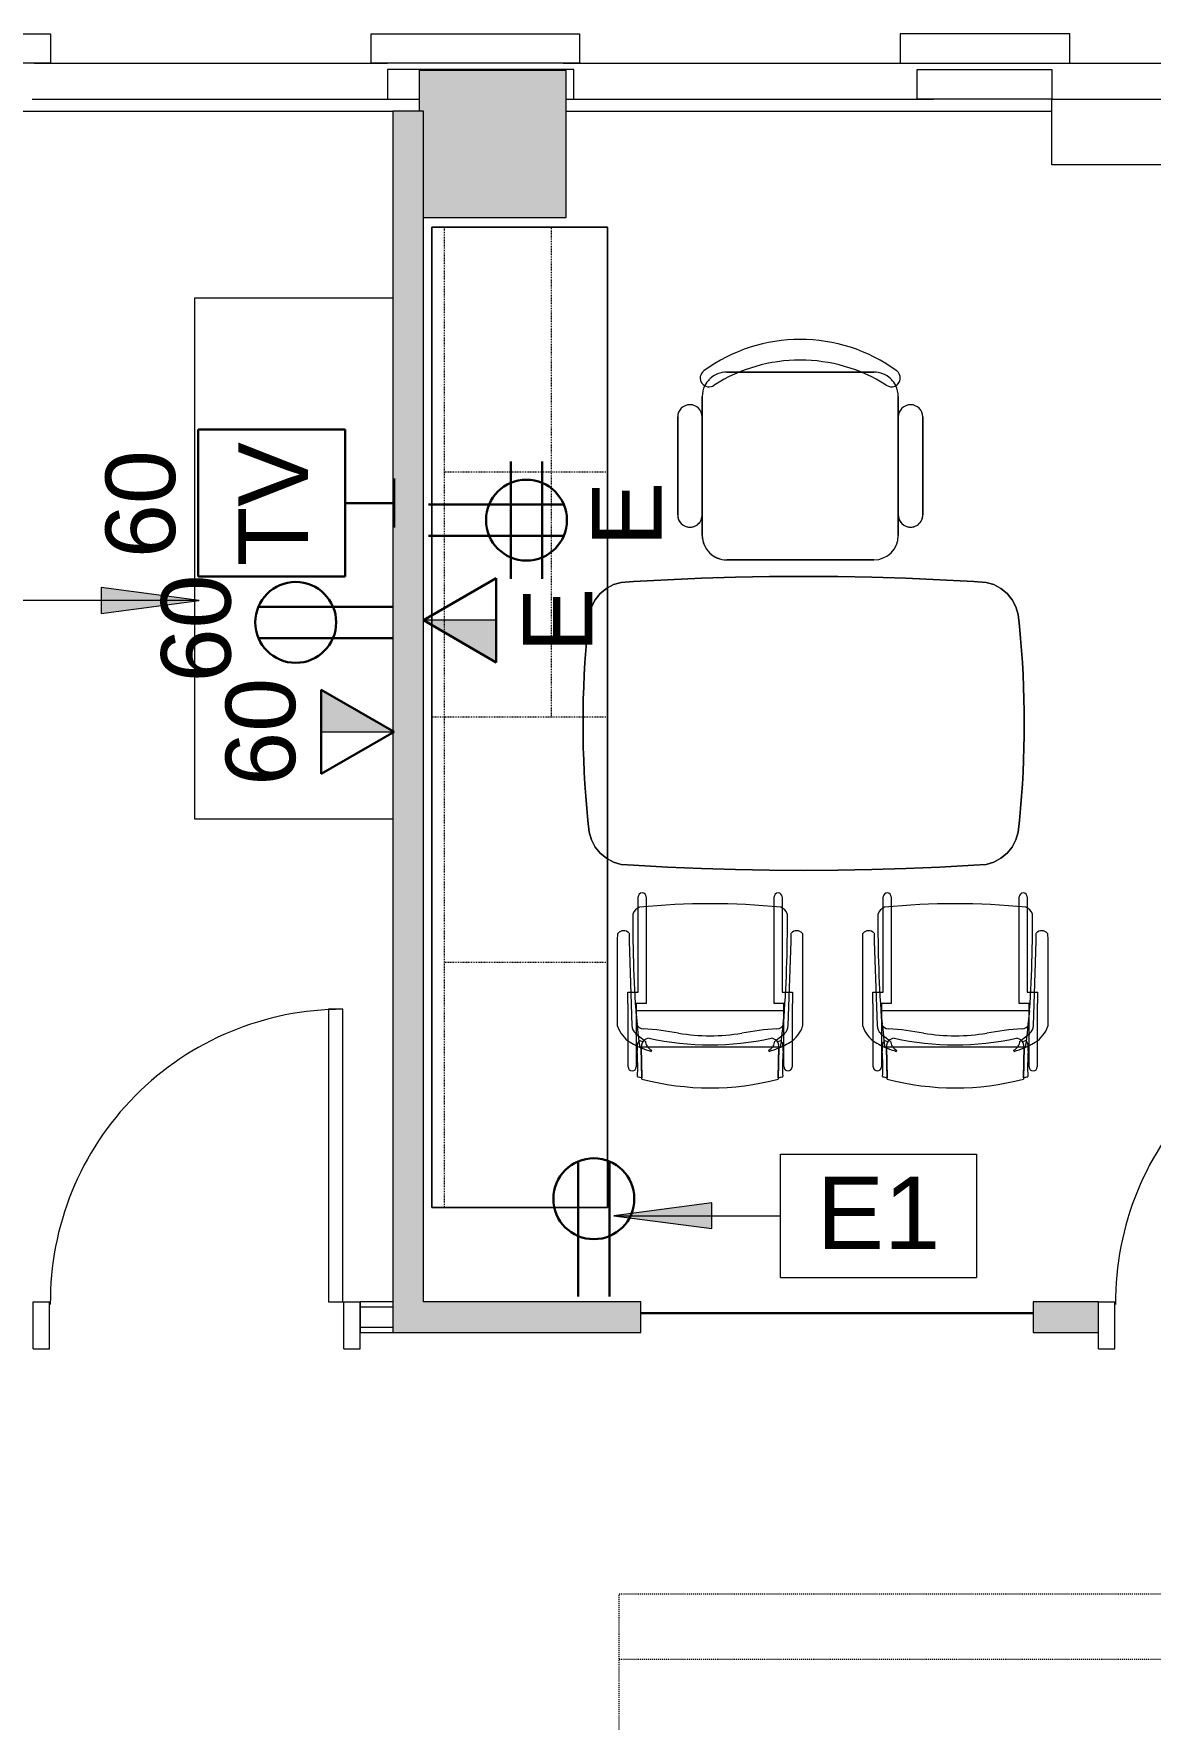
# Model space of a CAD drawing. Header units: inches. Extents: x 395 to 1878, y 644 to 1756.
# Drawn here: x 641.1 to 777.7, y 1549.1 to 1755.5 of the extents above; entities that cross this region are included whole.
import ezdxf

# ---------------------------------------------------------------- set-up
doc = ezdxf.new("R2010")
doc.units = ezdxf.units.IN
doc.header["$MEASUREMENT"] = 0
doc.linetypes.add('DASH 1_32_', pattern=[0.0625, 0.03125, -0.03125])
doc.linetypes.add('Dash 1_8_', pattern=[0.25, 0.125, -0.125])
for name, color, linetype, lineweight in [('4694_52_BB$0$BHT', 7, 'Continuous', 9), ('4694_52_BB$0$BPT', 7, 'Continuous', 9), ('9t floor LINKED_dwg', 8, 'Continuous', 9), ('A-ANNO-KEYN', 231, 'Continuous', 9), ('A-ANNO-NOTE', 131, 'Continuous', 30), ('A-DOOR', 31, 'Continuous', 13), ('A-DOOR-FRAM', 31, 'Continuous', 20), ('A-GLAZ', 151, 'Continuous', 13), ('A-WALL', 113, 'Continuous', 13), ('A-WALL-PATT', 111, 'Continuous', 13), ('I-FURN', 30, 'Continuous', 9), ('I-WALL', 2, 'Continuous', 13), ('Q-CASE', 31, 'Continuous', 13)]:
    doc.layers.add(name, color=color, linetype=linetype, lineweight=lineweight)
doc.styles.add('Arial_2', font='arial.ttf', dxfattribs={"height": 8.851796})
doc.styles.add('Swis721 Lt BT', font='swissl.ttf', dxfattribs={"height": 8.514638})

# ---------------------------------------------------------------- blocks, each defined once
blk = doc.blocks.new('9t floor LINKED_dwg-4848483-FIRST FLOOR POWER _ SIGNAL')
at = {"layer": '4694_52_BB$0$BHT'}
h = blk.add_hatch(color=256, dxfattribs=at)
h.paths.add_polyline_path([(464.5, 1484.5), (464.5, 1502.5), (446.5, 1502.5), (446.5, 1484.5)], flags=0)
h.paths.add_polyline_path([(450.28, 1613.51), (466.28, 1613.51), (466.28, 1613.94), (464.88, 1613.94), (464.88, 1617.69), (466.28, 1617.69), (466.28, 1626.51), (450.28, 1626.51), (450.28, 1620.5)], flags=0)
h.paths.add_polyline_path([(1058.75, 1731.51), (1062.93, 1731.51), (1062.93, 1747.5), (1049.93, 1747.5), (1049.93, 1731.51), (1058.75, 1731.51)], flags=0)
h.paths.add_polyline_path([(565.93, 1731.51), (578.93, 1731.51), (578.93, 1747.5), (565.93, 1747.5), (565.93, 1742.53)], flags=0)
h.paths.add_polyline_path([(810.73, 1731.51), (823.73, 1731.51), (823.73, 1747.5), (810.73, 1747.5)], flags=0)
h.paths.add_polyline_path([(446.5, 1733), (464.5, 1733), (464.5, 1751), (446.5, 1751)], flags=0)
h.paths.add_polyline_path([(928.25, 1733), (944.5, 1733), (944.5, 1746), (946.25, 1746), (946.25, 1751), (928.25, 1751), (928.25, 1746)], flags=0)
h.paths.add_polyline_path([(1169.75, 1733), (1186.25, 1733), (1186.25, 1751), (1168.25, 1751), (1168.25, 1746), (1169.75, 1746)], flags=0)
h.paths.add_polyline_path([(688.75, 1733), (706.25, 1733), (706.25, 1751), (688.25, 1751), (688.25, 1746), (688.75, 1746), (688.75, 1733.5)], flags=0)
at = {"layer": '4694_52_BB$0$BPT'}
for p, q in [((641.13, 1751.88), (684.38, 1751.88)), ((705.88, 1751.88), (749.13, 1751.88)), ((765.88, 1751.88), (809.13, 1751.88)), ((624.38, 1746), (685, 1746)), ((640.88, 1747.5), (684.87, 1747.5)), ((706.25, 1746), (765.68, 1746))]:
    blk.add_line(p, q, dxfattribs=at)
at = {"layer": '4694_52_BB$0$BPT', "flags": 128}
for points in [[(643.13, 1751.88), (622.38, 1751.88), (622.38, 1755.5), (643.13, 1755.5)], [(707.88, 1755.5), (707.88, 1751.88), (682.38, 1751.88), (682.38, 1755.5)], [(767.88, 1755.5), (747.13, 1755.5), (747.13, 1751.88), (767.88, 1751.88)], [(765.68, 1751.13), (765.68, 1747.5), (749.18, 1747.5), (749.18, 1751.13)]]:
    blk.add_lwpolyline(points, close=True, dxfattribs=at)
for points in [[(707.18, 1747.5), (707.18, 1751.13), (684.38, 1751.13), (684.38, 1747.5), (688.25, 1747.5)], [(706.25, 1751), (688.25, 1751), (688.25, 1746)], [(688.75, 1733), (706.25, 1733), (706.25, 1751)], [(706.25, 1747.5), (707.18, 1747.5), (751.17, 1747.5)], [(810.67, 1739.45), (765.68, 1739.45), (765.68, 1747.5), (809.67, 1747.5)]]:
    blk.add_lwpolyline(points, dxfattribs=at)
blk = doc.blocks.new('Single Flush - OTJ_SOLIDFLUSH_ALUM-4929015-FIRST FLOOR POWER _ SIGNAL')
at = {"layer": 'A-DOOR', "color": 8, "lineweight": 20}
for p, q in [((-7.42, 27.2), (-8.65, 25.96)), ((17.91, 1.87), (-7.42, 27.2)), ((-8.65, 25.96), (16.67, 0.64)), ((16.67, 0.64), (17.91, 1.87))]:
    blk.add_line(p, q, dxfattribs=at)
at = {"layer": 'A-DOOR', "lineweight": 9}
blk.add_arc((17.91, 1.87), 35.81, 135, 180.5, dxfattribs=at)
at = {"layer": 'A-DOOR-FRAM', "color": 8}
for p, q in [((-20, -3.87), (-20, 1.87)), ((-20, 1.87), (-18, 1.87)), ((-18, -3.87), (-18, 1.87)), ((18, -3.87), (18, 1.87)), ((18, 1.87), (20, 1.87)), ((20, -3.87), (20, 1.87)), ((-20, -3.87), (-18, -3.87)), ((18, -3.87), (20, -3.87))]:
    blk.add_line(p, q, dxfattribs=at)
blk = doc.blocks.new('Single Flush - OTJ_SOLIDFLUSH_ALUM-4929021-FIRST FLOOR POWER _ SIGNAL')
at = {"layer": 'A-DOOR', "lineweight": 20}
for p, q in [((16.15625, 37.6875), (16.15625, 1.875)), ((17.90625, 37.6875), (16.15625, 37.6875)), ((17.90625, 1.875), (17.90625, 37.6875)), ((16.15625, 1.875), (17.90625, 1.875))]:
    blk.add_line(p, q, dxfattribs=at)
at = {"layer": 'A-DOOR', "lineweight": 9}
blk.add_arc((17.90625, 1.875), 35.8125, 90, 180.5, dxfattribs=at)
at = {"layer": 'A-DOOR-FRAM'}
for p, q in [((-20, -3.875), (-20, 1.875)), ((-20, 1.875), (-18, 1.875)), ((-18, -3.875), (-18, 1.875)), ((18.000004, -3.875), (18.000004, 1.875)), ((18.000004, 1.875), (20.000004, 1.875)), ((20.000004, -3.875), (20.000004, 1.875)), ((-20, -3.875), (-18, -3.875)), ((18.000004, -3.875), (20.000004, -3.875))]:
    blk.add_line(p, q, dxfattribs=at)
blk = doc.blocks.new('Frameless opening with glazing - 48_ x 96_-4931144-FIRST FLOOR POWER _ SIGNAL')
at = {"layer": 'A-GLAZ', "lineweight": 30}
blk.add_line((-25.5, -0.5), (22.5, -0.5), dxfattribs=at)
blk = doc.blocks.new('C-Counter Top - ADJ HEIGHT-4933352-FIRST FLOOR POWER _ SIGNAL')
at = {"layer": 'Q-CASE', "lineweight": 9}
for p, q in [((-47.26, -0.75), (-47.26, -25)), ((16.49, -25), (16.49, -0.75)), ((-47.26, -25), (16.49, -25))]:
    blk.add_line(p, q, dxfattribs=at)
blk = doc.blocks.new('F-Haworth_Chair_X99-Seminar - X99 Seminar Chair with Glides-4895917-FIRST FLOOR POWER _ SIGNAL')
at = {"layer": 'I-FURN'}
for p, q in [((-8.82, 9.44), (-8.82, 10.78)), ((-7.83, 10.78), (-7.83, 9.57)), ((7.83, 9.57), (7.83, 10.78)), ((8.82, 10.78), (8.82, 9.44)), ((-8.82, -0.89), (-8.82, 9.44)), ((-7.83, 9.57), (-7.83, -2.27)), ((7.83, -2.27), (7.83, 9.57)), ((8.82, 9.44), (8.82, -0.89)), ((-11.32, 5.48), (-11.3, 6.32)), ((-9.92, 6.36), (-9.92, 5.36)), ((9.92, 5.36), (9.92, 6.36)), ((11.3, 6.32), (11.32, 5.48)), ((-11.32, -5.06), (-11.32, 5.48)), ((-9.92, 5.36), (-9.57, -4.97)), ((9.57, -4.97), (9.92, 5.36)), ((11.32, 5.48), (11.32, -5.06)), ((-10.07, -0.89), (-9.71, -0.89)), ((-10.07, -2.27), (-10.07, -0.89)), ((-9.71, -0.89), (-9.2, -0.89)), ((-9.2, -0.89), (-8.82, -0.89)), ((8.82, -0.89), (9.2, -0.89)), ((9.2, -0.89), (9.71, -0.89)), ((9.71, -0.89), (10.07, -0.89)), ((10.07, -0.89), (10.07, -2.27)), ((-10.04, -2.27), (-10.07, -2.27)), ((-10.04, -4.99), (-10.04, -2.27)), ((-9.07, -3.12), (9.07, -3.12)), ((-9.07, -3.2), (-9.07, -3.12)), ((-8.9, -4.8), (-9.07, -3.2)), ((-9.04, -2.27), (-9.04, -3.12)), ((-7.83, -2.27), (-9.04, -2.27)), ((-9.04, -3.12), (-9.04, -3.43)), ((-9.04, -3.43), (-9.04, -3.62)), ((-9.04, -3.62), (-9.04, -5.99)), ((9.04, -2.27), (7.83, -2.27)), ((9.07, -3.2), (8.9, -4.8)), ((9.04, -3.12), (9.04, -2.27)), ((9.04, -3.43), (9.04, -3.12)), ((9.04, -3.62), (9.04, -3.43)), ((9.04, -5.99), (9.04, -3.62)), ((9.07, -3.12), (9.07, -3.2)), ((10.04, -2.27), (10.04, -4.99)), ((10.07, -2.27), (10.04, -2.27)), ((-10.04, -6.81), (-10.04, -5)), ((-9.13, -5.92), (-8.07, -6.77)), ((-9.04, -5.99), (-9.04, -7.4)), ((-8.88, -4.99), (-8.89, -4.91)), ((-8.75, -6.22), (-8.88, -4.99)), ((8.07, -6.77), (9.13, -5.92)), ((8.88, -4.99), (8.75, -6.22)), ((8.89, -4.91), (8.88, -4.99)), ((9.04, -7.4), (9.04, -5.99)), ((10.04, -5), (10.04, -6.81)), ((-10.04, -10.02), (-10.04, -6.81)), ((-9.04, -7.4), (-9.04, -10.02)), ((-8.68, -6.87), (-8.75, -6.22)), ((-8.62, -7.42), (-8.68, -6.87)), ((-8.6, -7.6), (-8.62, -7.43)), ((-8.61, -6.81), (-8.23, -6.95)), ((-8.49, -7.6), (-8.56, -7.6)), ((-8.42, -7.57), (-8.34, -11.37)), ((-8.34, -11.52), (-8.42, -7.57)), ((-7.65, -7.6), (-8.4, -7.6)), ((-8.03, -6.81), (-7.95, -6.87)), ((7.65, -7.6), (-7.65, -7.6)), ((-7.18, -7.99), (-7.21, -8.13)), ((7.21, -8.13), (7.18, -7.99)), ((8.4, -7.6), (7.65, -7.6)), ((7.95, -6.87), (8.03, -6.81)), ((8.23, -6.95), (8.61, -6.81)), ((8.34, -11.37), (8.42, -7.57)), ((8.42, -7.57), (8.34, -11.52)), ((8.56, -7.6), (8.49, -7.6)), ((8.62, -7.43), (8.6, -7.6)), ((8.68, -6.87), (8.62, -7.42)), ((8.75, -6.22), (8.68, -6.87)), ((9.04, -10.02), (9.04, -7.4)), ((10.04, -6.81), (10.04, -10.02))]:
    blk.add_line(p, q, dxfattribs=at)
for centre, radius, start, end in [((-8.32, 10.78), 0.495, 0, 180), ((8.32, 10.78), 0.495, 0, 180), ((-8.21, 8.28), 1.31, 110.0433, 159.9567), ((144.06, 7.32), 153.52, 179.4749, 184.5213), ((0, -75.01), 84.96, 84.1475, 95.8525), ((8.21, 8.28), 1.31, 20.0433, 69.9567), ((-144.06, 7.32), 153.52, 355.4787, 0.5251), ((-10.58, 5.68), 0.956, 45.8901, 138.1099), ((10.58, 5.68), 0.956, 41.8901, 134.1099), ((-7.87, -3.92), 3.63, 198.1789, 238.0478), ((-8.18, -4.9), 1.39, 182.8013, 227.1078), ((-8.24, -4.59), 0.763, 194.2338, 275.7662), ((-11.32, -48.08), 42.84, 79.9767, 85.7699), ((0, 15.97), 22.19, 259.9767, 280.0233), ((11.32, -48.08), 42.84, 94.2301, 100.0233), ((8.24, -4.59), 0.763, 264.2338, 345.7662), ((8.18, -4.9), 1.39, 312.8922, 357.1987), ((7.87, -3.92), 3.63, 301.9522, 341.8211), ((-4.71, 1.15), 9.61, 238.0478, 243.9964), ((-5.2, -7.86), 3.74, 170.0936, 184.0143), ((-36.06, -10.03), 27.2, 357.4882, 4.0143), ((-4.71, 1.15), 9.61, 243.9964, 246.4906), ((-8.28, -7.33), 0.613, 122.5427, 170.0936), ((-4.71, 1.15), 9.61, 246.6393, 247.073), ((-7.37, -7.55), 1.05, 95.9554, 181.1786), ((-7.37, -7.55), 1.05, 145.2002, 181.1786), ((-4.71, 1.15), 9.61, 247.2631, 254.9334), ((-6.55, -6.76), 1.38, 185.0878, 212.4248), ((-6.55, -6.76), 1.38, 214.0187, 242.9497), ((0, 26.49), 33.83, 257.2285, 282.7715), ((6.55, -6.76), 1.38, 297.0503, 325.9813), ((4.71, 1.15), 9.61, 285.0666, 292.7369), ((7.37, -7.55), 1.05, 358.8214, 84.0446), ((6.55, -6.76), 1.38, 327.5752, 354.9122), ((7.37, -7.55), 1.05, 358.8214, 34.7998), ((4.71, 1.15), 9.61, 292.927, 293.3607), ((4.71, 1.15), 9.61, 293.5094, 296.0036), ((8.28, -7.33), 0.613, 9.9064, 57.4573), ((36.06, -10.03), 27.2, 175.9857, 182.5118), ((5.2, -7.86), 3.74, 355.9857, 9.9064), ((4.71, 1.15), 9.61, 296.0036, 301.9522), ((-9.54, -10.02), 0.498, 180, 0), ((9.54, -10.02), 0.498, 180, 0), ((0, 20.73), 33.17, 254.4478, 255.4234), ((0, 20.29), 32.89, 255.304, 284.6925), ((0, 20.73), 33.17, 284.5766, 285.5522)]:
    blk.add_arc(centre, radius, start, end, dxfattribs=at)
blk = doc.blocks.new('F-Haworth_Chair_X99-Seminar - X99 Seminar Chair with Glides-V6-FIRST FLOOR POWER _ SIGNAL')
at = {"layer": 'I-FURN'}
for p, q in [((-8.82, 9.44), (-8.82, 10.78)), ((-7.83, 10.78), (-7.83, 9.57)), ((7.83, 9.57), (7.83, 10.78)), ((8.82, 10.78), (8.82, 9.44)), ((-8.82, -0.89), (-8.82, 9.44)), ((-7.83, 9.57), (-7.83, -2.27)), ((7.83, -2.27), (7.83, 9.57)), ((8.82, 9.44), (8.82, -0.89)), ((-11.32, 5.48), (-11.3, 6.32)), ((-9.92, 6.36), (-9.92, 5.36)), ((9.92, 5.36), (9.92, 6.36)), ((11.3, 6.32), (11.32, 5.48)), ((-11.32, -5.06), (-11.32, 5.48)), ((-9.92, 5.36), (-9.57, -4.97)), ((9.57, -4.97), (9.92, 5.36)), ((11.32, 5.48), (11.32, -5.06)), ((-10.07, -0.89), (-9.71, -0.89)), ((-10.07, -2.27), (-10.07, -0.89)), ((-9.71, -0.89), (-9.2, -0.89)), ((-9.2, -0.89), (-8.82, -0.89)), ((8.82, -0.89), (9.2, -0.89)), ((9.2, -0.89), (9.71, -0.89)), ((9.71, -0.89), (10.07, -0.89)), ((10.07, -0.89), (10.07, -2.27)), ((-10.04, -2.27), (-10.07, -2.27)), ((-10.04, -4.99), (-10.04, -2.27)), ((-9.07, -3.12), (-4.33, -3.12)), ((-9.07, -3.2), (-9.07, -3.12)), ((-8.9, -4.8), (-9.07, -3.2)), ((-9.04, -2.27), (-9.04, -3.12)), ((-7.83, -2.27), (-9.04, -2.27)), ((-9.04, -3.12), (-9.04, -3.43)), ((-9.04, -3.43), (-9.04, -3.62)), ((-9.04, -3.62), (-9.04, -5.99)), ((-4.33, -3.12), (9.07, -3.12)), ((9.04, -2.27), (7.83, -2.27)), ((9.07, -3.2), (8.9, -4.8)), ((9.04, -3.12), (9.04, -2.27)), ((9.04, -3.43), (9.04, -3.12)), ((9.04, -3.62), (9.04, -3.43)), ((9.04, -5.99), (9.04, -3.62)), ((9.07, -3.12), (9.07, -3.2)), ((10.04, -2.27), (10.04, -4.99)), ((10.07, -2.27), (10.04, -2.27)), ((-10.04, -6.81), (-10.04, -5)), ((-9.13, -5.92), (-8.07, -6.77)), ((-9.04, -5.99), (-9.04, -7.4)), ((-8.88, -4.99), (-8.89, -4.91)), ((-8.75, -6.22), (-8.88, -4.99)), ((8.07, -6.77), (9.13, -5.92)), ((8.88, -4.99), (8.75, -6.22)), ((8.89, -4.91), (8.88, -4.99)), ((9.04, -7.4), (9.04, -5.99)), ((10.04, -5), (10.04, -6.81)), ((-10.04, -10.02), (-10.04, -6.81)), ((-9.04, -7.4), (-9.04, -10.02)), ((-8.68, -6.87), (-8.75, -6.22)), ((-8.62, -7.42), (-8.68, -6.87)), ((-8.6, -7.6), (-8.62, -7.43)), ((-8.61, -6.81), (-8.23, -6.95)), ((-8.49, -7.6), (-8.56, -7.6)), ((-8.42, -7.57), (-8.34, -11.37)), ((-8.34, -11.52), (-8.42, -7.57)), ((-7.65, -7.6), (-8.4, -7.6)), ((-8.03, -6.81), (-7.95, -6.87)), ((7.65, -7.6), (-7.65, -7.6)), ((-7.18, -7.99), (-7.21, -8.13)), ((7.21, -8.13), (7.18, -7.99)), ((8.4, -7.6), (7.65, -7.6)), ((7.95, -6.87), (8.03, -6.81)), ((8.23, -6.95), (8.61, -6.81)), ((8.34, -11.37), (8.42, -7.57)), ((8.42, -7.57), (8.34, -11.52)), ((8.56, -7.6), (8.49, -7.6)), ((8.62, -7.43), (8.6, -7.6)), ((8.68, -6.87), (8.62, -7.42)), ((8.75, -6.22), (8.68, -6.87)), ((9.04, -10.02), (9.04, -7.4)), ((10.04, -6.81), (10.04, -10.02))]:
    blk.add_line(p, q, dxfattribs=at)
for centre, radius, start, end in [((-8.32, 10.78), 0.495, 0, 180), ((8.32, 10.78), 0.495, 0, 180), ((-8.21, 8.28), 1.31, 110.0433, 159.9567), ((144.06, 7.32), 153.52, 179.4749, 184.5213), ((0, -75.01), 84.96, 84.1475, 95.8525), ((8.21, 8.28), 1.31, 20.0433, 69.9567), ((-144.06, 7.32), 153.52, 355.4787, 0.5251), ((-10.58, 5.68), 0.956, 45.8901, 138.1099), ((10.58, 5.68), 0.956, 41.8901, 134.1099), ((-7.87, -3.92), 3.63, 198.1789, 238.0478), ((-8.18, -4.9), 1.39, 182.8013, 227.1078), ((-8.24, -4.59), 0.763, 194.2338, 275.7662), ((-11.32, -48.08), 42.84, 79.9767, 85.7699), ((0, 15.97), 22.19, 259.9767, 280.0233), ((11.32, -48.08), 42.84, 94.2301, 100.0233), ((8.24, -4.59), 0.763, 264.2338, 345.7662), ((8.18, -4.9), 1.39, 312.8922, 357.1987), ((7.87, -3.92), 3.63, 301.9522, 341.8211), ((-4.71, 1.15), 9.61, 238.0478, 243.9964), ((-5.2, -7.86), 3.74, 170.0936, 184.0143), ((-36.06, -10.03), 27.2, 357.4882, 4.0143), ((-4.71, 1.15), 9.61, 243.9964, 246.4906), ((-8.28, -7.33), 0.613, 122.5427, 170.0936), ((-4.71, 1.15), 9.61, 246.6393, 247.073), ((-7.37, -7.55), 1.05, 95.9554, 181.1786), ((-7.37, -7.55), 1.05, 145.2002, 181.1786), ((-4.71, 1.15), 9.61, 247.2631, 254.9334), ((-6.55, -6.76), 1.38, 185.0878, 212.4248), ((-6.55, -6.76), 1.38, 214.0187, 242.9497), ((0, 26.49), 33.83, 257.2285, 282.7715), ((6.55, -6.76), 1.38, 297.0503, 325.9813), ((4.71, 1.15), 9.61, 285.0666, 292.7369), ((7.37, -7.55), 1.05, 358.8214, 84.0446), ((6.55, -6.76), 1.38, 327.5752, 340.4467), ((6.55, -6.76), 1.38, 340.4467, 354.9122), ((7.37, -7.55), 1.05, 358.8214, 34.7998), ((4.71, 1.15), 9.61, 292.927, 293.3607), ((4.71, 1.15), 9.61, 293.5094, 296.0036), ((8.28, -7.33), 0.613, 9.9064, 57.4573), ((36.06, -10.03), 27.2, 175.9857, 182.5118), ((5.2, -7.86), 3.74, 355.9857, 9.9064), ((4.71, 1.15), 9.61, 296.0036, 301.9522), ((-9.54, -10.02), 0.498, 180, 0), ((9.54, -10.02), 0.498, 180, 0), ((0, 20.73), 33.17, 254.4478, 255.4234), ((0, 20.29), 32.89, 255.304, 284.6925), ((0, 20.73), 33.17, 284.5766, 285.5522)]:
    blk.add_arc(centre, radius, start, end, dxfattribs=at)
blk = doc.blocks.new('T-Shaped Desk 10 - T-Shaped Desk 1-4946319-FIRST FLOOR POWER _ SIGNAL')
at = {"layer": 'I-FURN'}
for p, q in [((936.2, 1608.31), (914.7, 1608.31)), ((914.7, 1608.31), (914.7, 1488.31)), ((914.7, 1488.31), (914.7, 1608.31)), ((914.7, 1608.31), (936.2, 1608.31)), ((936.2, 1488.31), (936.2, 1608.31)), ((936.2, 1608.31), (936.2, 1564.16)), ((936.93, 1564.55), (936.06, 1564.08)), ((936.2, 1564.16), (936.93, 1564.55)), ((937.87, 1564.83), (936.93, 1564.55)), ((936.93, 1564.55), (937.87, 1564.83)), ((939.36, 1564.93), (937.87, 1564.83)), ((937.87, 1564.83), (939.36, 1564.93)), ((943.52, 1565.16), (939.36, 1564.93)), ((939.36, 1564.93), (943.52, 1565.16)), ((947.69, 1565.33), (943.52, 1565.16)), ((943.52, 1565.16), (947.69, 1565.33)), ((951.86, 1565.46), (947.69, 1565.33)), ((947.69, 1565.33), (951.86, 1565.46)), ((956.03, 1565.54), (951.86, 1565.46)), ((951.86, 1565.46), (956.03, 1565.54)), ((960.2, 1565.56), (956.03, 1565.54)), ((956.03, 1565.54), (960.2, 1565.56)), ((964.37, 1565.54), (960.2, 1565.56)), ((960.2, 1565.56), (964.37, 1565.54)), ((968.54, 1565.46), (964.37, 1565.54)), ((964.37, 1565.54), (968.54, 1565.46)), ((972.7, 1565.33), (968.54, 1565.46)), ((968.54, 1565.46), (972.7, 1565.33)), ((976.87, 1565.16), (972.7, 1565.33)), ((972.7, 1565.33), (976.87, 1565.16)), ((981.04, 1564.93), (976.87, 1565.16)), ((976.87, 1565.16), (981.04, 1564.93)), ((982.52, 1564.83), (981.04, 1564.93)), ((981.04, 1564.93), (982.52, 1564.83)), ((983.46, 1564.55), (982.52, 1564.83)), ((982.52, 1564.83), (983.46, 1564.55)), ((984.33, 1564.08), (983.46, 1564.55)), ((983.46, 1564.55), (984.33, 1564.08)), ((934.68, 1562.7), (934.22, 1561.83)), ((934.22, 1561.83), (934.68, 1562.7)), ((935.3, 1563.46), (934.68, 1562.7)), ((934.68, 1562.7), (935.3, 1563.46)), ((936.06, 1564.08), (935.3, 1563.46)), ((935.3, 1563.46), (936.06, 1564.08)), ((936.06, 1564.08), (936.2, 1564.16)), ((936.2, 1564.16), (936.2, 1530.97)), ((985.09, 1563.46), (984.33, 1564.08)), ((984.33, 1564.08), (985.09, 1563.46)), ((985.71, 1562.7), (985.09, 1563.46)), ((985.09, 1563.46), (985.71, 1562.7)), ((986.18, 1561.83), (985.71, 1562.7)), ((985.71, 1562.7), (986.18, 1561.83)), ((933.93, 1560.89), (933.78, 1559.46)), ((933.78, 1559.46), (933.93, 1560.89)), ((934.22, 1561.83), (933.93, 1560.89)), ((933.93, 1560.89), (934.22, 1561.83)), ((986.46, 1560.89), (986.18, 1561.83)), ((986.18, 1561.83), (986.46, 1560.89)), ((986.61, 1559.46), (986.46, 1560.89)), ((986.46, 1560.89), (986.61, 1559.46)), ((933.78, 1559.46), (933.64, 1557.97)), ((933.64, 1557.97), (933.78, 1559.46)), ((986.75, 1557.97), (986.61, 1559.46)), ((986.61, 1559.46), (986.75, 1557.97)), ((933.52, 1556.49), (933.42, 1555)), ((933.42, 1555), (933.52, 1556.49)), ((933.64, 1557.97), (933.52, 1556.49)), ((933.52, 1556.49), (933.64, 1557.97)), ((986.87, 1556.49), (986.75, 1557.97)), ((986.75, 1557.97), (986.87, 1556.49)), ((986.97, 1555), (986.87, 1556.49)), ((986.87, 1556.49), (986.97, 1555)), ((933.42, 1555), (933.34, 1553.52)), ((933.34, 1553.52), (933.42, 1555)), ((987.05, 1553.52), (986.97, 1555)), ((986.97, 1555), (987.05, 1553.52)), ((933.28, 1552.03), (933.23, 1550.54)), ((933.23, 1550.54), (933.28, 1552.03)), ((933.34, 1553.52), (933.28, 1552.03)), ((933.28, 1552.03), (933.34, 1553.52)), ((987.11, 1552.03), (987.05, 1553.52)), ((987.05, 1553.52), (987.11, 1552.03)), ((987.16, 1550.54), (987.11, 1552.03)), ((987.11, 1552.03), (987.16, 1550.54)), ((933.23, 1550.54), (933.21, 1549.05)), ((933.21, 1549.05), (933.23, 1550.54)), ((987.19, 1549.05), (987.16, 1550.54)), ((987.16, 1550.54), (987.19, 1549.05)), ((933.21, 1549.05), (933.2, 1547.56)), ((933.2, 1547.56), (933.21, 1549.05)), ((987.2, 1547.56), (987.19, 1549.05)), ((987.19, 1549.05), (987.2, 1547.56)), ((933.2, 1547.56), (933.21, 1546.08)), ((933.21, 1546.08), (933.2, 1547.56)), ((933.21, 1546.08), (933.23, 1544.59)), ((933.23, 1544.59), (933.21, 1546.08)), ((987.16, 1544.59), (987.19, 1546.08)), ((987.19, 1546.08), (987.16, 1544.59)), ((987.19, 1546.08), (987.2, 1547.56)), ((987.2, 1547.56), (987.19, 1546.08)), ((933.23, 1544.59), (933.28, 1543.1)), ((933.28, 1543.1), (933.23, 1544.59)), ((987.11, 1543.1), (987.16, 1544.59)), ((987.16, 1544.59), (987.11, 1543.1)), ((933.28, 1543.1), (933.34, 1541.61)), ((933.34, 1541.61), (933.28, 1543.1)), ((933.34, 1541.61), (933.42, 1540.12)), ((933.42, 1540.12), (933.34, 1541.61)), ((986.97, 1540.12), (987.05, 1541.61)), ((987.05, 1541.61), (986.97, 1540.12)), ((987.05, 1541.61), (987.11, 1543.1)), ((987.11, 1543.1), (987.05, 1541.61)), ((933.42, 1540.12), (933.52, 1538.64)), ((933.52, 1538.64), (933.42, 1540.12)), ((986.87, 1538.64), (986.97, 1540.12)), ((986.97, 1540.12), (986.87, 1538.64)), ((933.52, 1538.64), (933.64, 1537.16)), ((933.64, 1537.16), (933.52, 1538.64)), ((986.75, 1537.16), (986.87, 1538.64)), ((986.87, 1538.64), (986.75, 1537.16)), ((933.64, 1537.16), (933.78, 1535.67)), ((933.78, 1535.67), (933.64, 1537.16)), ((933.78, 1535.67), (933.93, 1534.24)), ((933.93, 1534.24), (933.78, 1535.67)), ((986.46, 1534.24), (986.61, 1535.67)), ((986.61, 1535.67), (986.46, 1534.24)), ((986.61, 1535.67), (986.75, 1537.16)), ((986.75, 1537.16), (986.61, 1535.67)), ((933.93, 1534.24), (934.22, 1533.3)), ((934.22, 1533.3), (933.93, 1534.24)), ((934.22, 1533.3), (934.68, 1532.43)), ((934.68, 1532.43), (934.22, 1533.3)), ((985.71, 1532.43), (986.18, 1533.3)), ((986.18, 1533.3), (985.71, 1532.43)), ((986.18, 1533.3), (986.46, 1534.24)), ((986.46, 1534.24), (986.18, 1533.3)), ((934.68, 1532.43), (935.3, 1531.67)), ((935.3, 1531.67), (934.68, 1532.43)), ((935.3, 1531.67), (936.06, 1531.05)), ((936.06, 1531.05), (935.3, 1531.67)), ((984.33, 1531.05), (985.09, 1531.67)), ((985.09, 1531.67), (984.33, 1531.05)), ((985.09, 1531.67), (985.71, 1532.43)), ((985.71, 1532.43), (985.09, 1531.67)), ((936.06, 1531.05), (936.93, 1530.58)), ((936.2, 1530.97), (936.06, 1531.05)), ((936.93, 1530.58), (936.2, 1530.97)), ((936.2, 1530.97), (936.2, 1488.31)), ((936.93, 1530.58), (937.87, 1530.3)), ((937.87, 1530.3), (936.93, 1530.58)), ((937.87, 1530.3), (939.36, 1530.2)), ((939.36, 1530.2), (937.87, 1530.3)), ((939.36, 1530.2), (943.52, 1529.97)), ((943.52, 1529.97), (939.36, 1530.2)), ((943.52, 1529.97), (947.69, 1529.8)), ((947.69, 1529.8), (943.52, 1529.97)), ((947.69, 1529.8), (951.86, 1529.67)), ((951.86, 1529.67), (947.69, 1529.8)), ((951.86, 1529.67), (956.03, 1529.59)), ((956.03, 1529.59), (951.86, 1529.67)), ((956.03, 1529.59), (960.2, 1529.56)), ((960.2, 1529.56), (956.03, 1529.59)), ((960.2, 1529.56), (964.37, 1529.59)), ((964.37, 1529.59), (960.2, 1529.56)), ((964.37, 1529.59), (968.54, 1529.67)), ((968.54, 1529.67), (964.37, 1529.59)), ((968.54, 1529.67), (972.7, 1529.8)), ((972.7, 1529.8), (968.54, 1529.67)), ((972.7, 1529.8), (976.87, 1529.97)), ((976.87, 1529.97), (972.7, 1529.8)), ((976.87, 1529.97), (981.04, 1530.2)), ((981.04, 1530.2), (976.87, 1529.97)), ((981.04, 1530.2), (982.52, 1530.3)), ((982.52, 1530.3), (981.04, 1530.2)), ((982.52, 1530.3), (983.46, 1530.58)), ((983.46, 1530.58), (982.52, 1530.3)), ((983.46, 1530.58), (984.33, 1531.05)), ((984.33, 1531.05), (983.46, 1530.58)), ((914.7, 1488.31), (936.2, 1488.31)), ((936.2, 1488.31), (914.7, 1488.31))]:
    blk.add_line(p, q, dxfattribs=at)
at = {"layer": 'I-FURN', "linetype": 'DASH 1_32_'}
for p, q in [((916.2, 1608.31), (916.2, 1578.31)), ((929.33, 1548.31), (929.33, 1608.31)), ((916.2, 1578.31), (916.2, 1548.31)), ((936.2, 1578.31), (916.2, 1578.31)), ((916.2, 1548.31), (914.7, 1548.31)), ((916.2, 1548.31), (916.2, 1518.31)), ((936.2, 1548.31), (916.2, 1548.31)), ((916.2, 1518.31), (916.2, 1488.31)), ((936.2, 1518.31), (916.2, 1518.31))]:
    blk.add_line(p, q, dxfattribs=at)
blk = doc.blocks.new('F-Chairs1 - Workstation-V30-FIRST FLOOR POWER _ SIGNAL')
at = {"layer": 'I-FURN'}
for p, q in [((-9, 27), (9, 27)), ((9, 27), (-9, 27)), ((-9, 27), (9, 27)), ((-12, 7), (-12, 24)), ((-12, 24), (-12, 21.5)), ((-12, 21.5), (-12, 24)), ((12, 24), (12, 7)), ((12, 21.5), (12, 24)), ((12, 24), (12, 21.5)), ((-15, 9.5), (-15, 21.5)), ((-15, 21.5), (-15, 9.5)), ((-15, 9.5), (-15, 21.5)), ((-12, 9.5), (-12, 21.5)), ((-12, 21.5), (-12, 9.5)), ((-12, 21.5), (-12, 9.5)), ((-12, 9.5), (-12, 21.5)), ((12, 21.5), (12, 9.5)), ((12, 9.5), (12, 21.5)), ((12, 9.5), (12, 21.5)), ((12, 21.5), (12, 9.5)), ((15, 21.5), (15, 9.5)), ((15, 9.5), (15, 21.5)), ((15, 21.5), (15, 9.5)), ((-12, 9.5), (-12, 7)), ((-12, 7), (-12, 9.5)), ((12, 7), (12, 9.5)), ((12, 9.5), (12, 7)), ((-9, 4), (-7.33, 4)), ((-7.33, 4), (-9, 4)), ((7.44, 4), (-7.44, 4)), ((-7.33, 4), (7.33, 4)), ((7.33, 4), (-7.33, 4)), ((7.33, 4), (9, 4)), ((9, 4), (7.33, 4))]:
    blk.add_line(p, q, dxfattribs=at)
for centre, radius, start, end in [((-9, 24), 3, 90, 180), ((-9, 24), 3, 90, 180), ((-9, 24), 3, 90, 180), ((9, 24), 3, 360, 90), ((9, 24), 3, 360, 90), ((9, 24), 3, 0, 90), ((-13.5, 21.5), 1.5, 360, 180), ((-13.5, 21.5), 1.5, 360, 180), ((-13.5, 21.5), 1.5, 0, 180), ((13.5, 21.5), 1.5, 360, 180), ((13.5, 21.5), 1.5, 360, 180), ((13.5, 21.5), 1.5, 0, 180), ((-13.5, 9.5), 1.5, 180, 360), ((-13.5, 9.5), 1.5, 180, 360), ((-13.5, 9.5), 1.5, 180, 0), ((13.5, 9.5), 1.5, 180, 360), ((13.5, 9.5), 1.5, 180, 360), ((13.5, 9.5), 1.5, 180, 0), ((-9, 7), 3, 180, 206.2836), ((-9, 7), 3, 180, 206.3953), ((-9, 7), 3, 180, 206.3953), ((9, 7), 3, 333.7164, 360), ((9, 7), 3, 333.6047, 0), ((9, 7), 3, 333.6047, 0), ((-11.17, 4.73), 1.08, 53.8255, 233.8255), ((-11.17, 4.73), 1.08, 53.8255, 233.8255), ((-11.17, 4.73), 1.08, 53.8255, 233.8255), ((-9, 7), 3, 206.3953, 225), ((-9, 7), 3, 206.3953, 225), ((-9, 7), 3, 225.9978, 270), ((-9, 7), 3, 225.9978, 270), ((0, 22.18), 19.64, 237.5758, 302.4242), ((0, 22.18), 19.64, 237.5758, 302.4242), ((0, 22.18), 19.64, 237.5758, 302.4242), ((9, 7), 3, 270, 314.0022), ((9, 7), 3, 270, 314.0022), ((11.17, 4.73), 1.08, 306.1745, 126.1745), ((11.17, 4.73), 1.08, 306.1745, 126.1745), ((11.17, 4.73), 1.08, 306.1745, 126.1745), ((9, 7), 3, 315, 333.6047), ((9, 7), 3, 315, 333.6047), ((0, 20), 20, 233.8255, 306.1745), ((0, 20), 20, 233.8255, 306.1745), ((0, 20), 20, 233.8255, 306.1745)]:
    blk.add_arc(centre, radius, start, end, dxfattribs=at)
blk = doc.blocks.new('Adjustable Workstation 1 - 6 x 8-4973852-FIRST FLOOR POWER _ SIGNAL')
at = {"layer": 'I-FURN'}
h = blk.add_hatch(dxfattribs=at)
h.set_pattern_fill('FP_8', color=256, style=0, pattern_type=2)
h.set_pattern_definition([(270, (-1420.499, 788.734), (3, -1.5), [0.127, -2.873])])
h.paths.add_polyline_path([(0, 2.04), (0, 2), (2, 2), (2, 74), (98, 74), (98, 44), (100, 44), (100, 75.73), (49.58, 75.73), (49.58, 76), (47.7, 76), (47.7, 75.73), (0, 75.73), (0, 22.85)], flags=0)
h.paths.add_polyline_path([(0, 2), (0, 0), (100, 0), (100, 2), (51, 1), (2, 2), (1, 1)], flags=0)
for p, q in [((49.58, 76), (0, 76)), ((0, 76), (0, 0)), ((0, 75.73), (0, 76)), ((0, 76), (5.7, 76)), ((0, 2), (0, 75.73)), ((5.7, 76), (5.75, 76)), ((5.75, 76), (47.7, 76)), ((47.7, 76), (49.58, 76)), ((100, 44), (100, 75.73)), ((100, 75.73), (100, 44)), ((32, 74), (2, 74)), ((2, 74), (2, 2)), ((2, 2), (2, 74)), ((2, 74), (32, 74)), ((2, 2), (2, 74)), ((2, 74), (98, 74)), ((32, 74), (2, 74)), ((2, 74), (2, 50)), ((32, 74), (2, 74)), ((2, 74), (2, 50)), ((2, 50), (2, 74)), ((2, 74), (32, 74)), ((32, 2), (32, 74)), ((32, 74), (32, 2)), ((82, 74), (32, 74)), ((98, 74), (32, 74)), ((32, 74), (98, 74)), ((98, 74), (82, 74)), ((82, 74), (82, 52)), ((82, 53), (82, 74)), ((82, 74), (98, 74)), ((98, 74), (82, 74)), ((98, 52), (98, 74)), ((98, 74), (98, 53)), ((98, 74), (98, 44)), ((98, 53), (98, 74)), ((98, 50), (98, 74)), ((98, 74), (98, 50)), ((98, 53), (82, 53)), ((98, 53), (82, 53)), ((82, 53), (82, 52)), ((98, 53), (82, 53)), ((82, 53), (98, 53)), ((82, 53), (82, 52)), ((82, 53), (82, 52)), ((98, 53), (82, 53)), ((82, 53), (98, 53)), ((82, 53), (82, 52)), ((82, 53), (82, 52)), ((98, 53), (82, 53)), ((82, 53), (98, 53)), ((82, 53), (82, 52)), ((82, 53), (82, 52)), ((82, 52), (98, 52)), ((82, 52), (98, 52)), ((82, 52), (98, 52)), ((82, 52), (98, 52)), ((82, 52), (98, 52)), ((82, 52), (98, 52)), ((82, 52), (98, 52)), ((82, 52), (98, 52)), ((98, 52), (82, 52)), ((82, 52), (98, 52)), ((98, 52), (82, 52)), ((82, 52), (98, 52)), ((98, 52), (82, 52)), ((82, 52), (98, 52)), ((98, 52), (98, 53)), ((98, 52), (98, 53)), ((98, 53), (98, 52)), ((98, 52), (98, 53)), ((98, 53), (98, 52)), ((98, 52), (98, 53)), ((98, 53), (98, 52)), ((98, 52), (98, 53)), ((98, 50), (98, 52)), ((2, 50), (2, 2)), ((2, 50), (32, 50)), ((32, 50), (2, 50)), ((32, 50), (98, 50)), ((98, 50), (32, 50)), ((98, 44), (98, 50)), ((98, 44), (100, 44)), ((100, 44), (98, 44)), ((0, 0), (0, 2)), ((0, 0), (100, 0)), ((2, 0), (0, 0)), ((2, 2), (32, 2)), ((32, 2), (2, 2)), ((100, 2), (2, 2)), ((2, 2), (32, 2)), ((32, 0), (2, 0)), ((32, 2), (100, 2)), ((82, 0), (32, 0)), ((98, 0), (82, 0)), ((100, 0), (98, 0)), ((100, 0), (100, 2)), ((100, 2), (100, 0))]:
    blk.add_line(p, q, dxfattribs=at)
at = {"layer": 'I-FURN', "linetype": 'Dash 1_8_'}
for p, q in [((100, 44), (100, 75.73)), ((100, 44), (100, 75.73)), ((102.5, 76), (144, 76)), ((102.5, 76), (136, 76)), ((136, 76), (136, 0)), ((144, 76), (144, 0)), ((100, 2), (100, 44)), ((100, 2), (100, 44)), ((100, 0), (100, 2)), ((100, 0), (100, 2)), ((144, 0), (100, 0)), ((136, 0), (100, 0))]:
    blk.add_line(p, q, dxfattribs=at)
at = {"layer": 'I-FURN', "linetype": 'DASH 1_32_'}
blk.add_line((82, 54), (98, 54), dxfattribs=at)
blk = doc.blocks.new('Keynote Tag - Keynote Number - Boxed-135510-FIRST FLOOR POWER _ SIGNAL')
at = {"layer": 'A-ANNO-KEYN'}
for p, q in [((-0.125, -0.0792), (-0.125, 0.0781)), ((-0.125, 0.0781), (0.125, 0.0781)), ((0.125, 0.0781), (0.125, -0.0792)), ((-0.125, -0.0792), (0.125, -0.0792))]:
    blk.add_line(p, q, dxfattribs=at)

msp = doc.modelspace()

# ---------------------------------------------------------------- hatches: boundary and pattern name
at = {"layer": 'A-ANNO-KEYN'}
for points in [[(661.33, 1686.11), (649.33, 1687.69), (649.33, 1684.53)], [(712.07, 1610.79), (724.07, 1609.21), (724.07, 1612.37)]]:
    msp.add_hatch(color=256, dxfattribs=at).paths.add_polyline_path(points, flags=0)
at = {"layer": 'A-ANNO-NOTE', "lineweight": 9}
for points in [[(697.68, 1678.53), (697.68, 1683.69), (688.75, 1683.69)], [(685.19, 1670.03), (676.26, 1675.19), (676.26, 1670.03)]]:
    msp.add_hatch(color=256, dxfattribs=at).paths.add_polyline_path(points, flags=0)
at = {"layer": 'A-WALL-PATT', "lineweight": 9}
msp.add_hatch(color=7, dxfattribs=at).paths.add_polyline_path([(688.75, 1600.25), (688.75, 1746), (685, 1746), (685, 1600.25)], flags=0)
h = msp.add_hatch(dxfattribs=at)
h.set_pattern_fill('FP_4', color=256, style=0, pattern_type=2)
h.set_pattern_definition([(0, (0, 0), (30.72, 7.68), [1.267, -21.773, 1.267, -21.773, -122.88]), (0, (0, 0), (30.72, 7.68), [-46.08, 1.267, -44.813, 1.267, -21.773, -53.76]), (0, (0, 0), (30.72, 7.68), [-115.2, 1.267, -14.093, 1.267, -37.133]), (120, (11.52, 3.84), (-22.011075, 22.7643), [1.267, -21.773, 1.267, -21.773, -122.88]), (120, (11.52, 3.84), (-22.011075, 22.7643), [-46.08, 1.267, -44.813, 1.267, -21.773, -53.76]), (120, (11.52, 3.84), (-22.011075, 22.7643), [-115.2, 1.267, -14.093, 1.267, -37.133]), (240, (15.36, 19.2), (-8.708925, -30.4443), [1.267, -21.773, 1.267, -21.773, -122.88]), (240, (15.36, 19.2), (-8.708925, -30.4443), [-46.08, 1.267, -44.813, 1.267, -21.773, -53.76]), (240, (15.36, 19.2), (-8.708925, -30.4443), [-115.2, 1.267, -14.093, 1.267, -37.133])])
h.paths.add_polyline_path([(683.75, 1599.63), (685, 1599.63), (685, 1600.25), (681, 1600.25), (681, 1599.63)], flags=0)
h.paths.add_polyline_path([(641, 1599.63), (641, 1600.25), (613, 1600.25), (613, 1599.63)], flags=0)
h = msp.add_hatch(color=7, dxfattribs=at)
h.paths.add_polyline_path([(863.38, 1596.5), (869.38, 1596.5), (869.38, 1600.25), (863.38, 1600.25)], flags=0)
h.paths.add_polyline_path([(917.38, 1596.5), (944.5, 1596.5), (944.5, 1600.25), (917.38, 1600.25)], flags=0)
h.paths.add_polyline_path([(771.38, 1596.5), (771.38, 1600.25), (763.38, 1600.25), (763.38, 1596.5), (765.88, 1596.5)], flags=0)
h.paths.add_polyline_path([(818.73, 1596.5), (823.38, 1596.5), (823.38, 1600.25), (811.38, 1600.25), (811.38, 1596.5), (815.5, 1596.5)], flags=0)
h.paths.add_polyline_path([(715.38, 1596.5), (715.38, 1600.25), (685, 1600.25), (685, 1596.5), (713, 1596.5)], flags=0)

# ---------------------------------------------------------------- linework, layer by layer
at = {"layer": 'A-ANNO-KEYN'}
for p, q in [((642.56, 1686.11), (638.7, 1686.11)), ((661.33, 1686.11), (642.56, 1686.11)), ((661.33, 1686.11), (649.33, 1687.69)), ((649.33, 1687.69), (649.33, 1684.53)), ((649.33, 1684.53), (661.33, 1686.11)), ((724.07, 1612.37), (712.07, 1610.79)), ((724.07, 1609.21), (724.07, 1612.37)), ((712.07, 1610.79), (724.07, 1609.21)), ((712.07, 1610.79), (729.59, 1610.79)), ((729.59, 1610.79), (732.47, 1610.79))]:
    msp.add_line(p, q, dxfattribs=at)
at = {"layer": 'A-ANNO-NOTE'}
for p, q in [((679.19, 1707.03), (661.19, 1707.03)), ((661.19, 1707.03), (661.19, 1689.03)), ((679.19, 1689.03), (679.19, 1707.03)), ((699.45, 1703.12), (699.45, 1688.77)), ((703.28, 1703.12), (703.28, 1688.77)), ((685.19, 1701.03), (685.19, 1695.03)), ((685.19, 1698.03), (679.19, 1698.03)), ((689.4, 1697.86), (705.93, 1697.86)), ((689.4, 1694.03), (705.93, 1694.03)), ((661.19, 1689.03), (679.19, 1689.03)), ((688.75, 1683.69), (697.68, 1688.84)), ((697.68, 1688.84), (697.68, 1678.53)), ((685.1, 1685.35), (668.57, 1685.35)), ((688.75, 1683.69), (697.68, 1678.53)), ((685.1, 1681.51), (668.57, 1681.51)), ((685.19, 1670.03), (676.26, 1675.19)), ((676.26, 1664.88), (676.26, 1675.19)), ((685.19, 1670.03), (676.26, 1664.88)), ((707.7, 1600.9), (707.7, 1617.43)), ((711.53, 1600.9), (711.53, 1617.43))]:
    msp.add_line(p, q, dxfattribs=at)
at = {"layer": 'A-ANNO-NOTE', "lineweight": 9}
for p, q in [((688.75, 1683.69), (697.68, 1678.53)), ((697.68, 1683.69), (688.75, 1683.69)), ((697.68, 1678.53), (697.68, 1683.69)), ((685.19, 1670.03), (676.26, 1675.19)), ((676.26, 1675.19), (676.26, 1670.03)), ((676.26, 1670.03), (685.19, 1670.03))]:
    msp.add_line(p, q, dxfattribs=at)
at = {"layer": 'A-ANNO-NOTE'}
for centre in [(701.37, 1695.95), (673.13, 1683.43), (709.62, 1612.87)]:
    msp.add_circle(centre, 4.95, dxfattribs=at)
at = {"layer": 'A-WALL'}
for p, q in [((681, 1599.63), (685, 1599.63)), ((681, 1597.13), (685, 1597.13))]:
    msp.add_line(p, q, dxfattribs=at)
at = {"layer": 'I-WALL', "color": 8, "lineweight": 20}
for p, q in [((688.75, 1746), (685, 1746)), ((685, 1746), (685, 1596.5)), ((688.75, 1600.25), (688.75, 1746)), ((715.38, 1600.25), (688.75, 1600.25)), ((715.38, 1596.5), (715.38, 1600.25)), ((771.38, 1600.25), (763.38, 1600.25)), ((763.38, 1600.25), (763.38, 1596.5)), ((771.38, 1596.5), (771.38, 1600.25)), ((685, 1596.5), (715.38, 1596.5)), ((763.38, 1596.5), (771.38, 1596.5))]:
    msp.add_line(p, q, dxfattribs=at)
at = {"layer": 'I-WALL'}
for p, q in [((685, 1600.25), (681, 1600.25)), ((681, 1600.25), (681, 1596.5)), ((681, 1596.5), (685, 1596.5))]:
    msp.add_line(p, q, dxfattribs=at)

# ---------------------------------------------------------------- block references
at = {"layer": '9t floor LINKED_dwg', "color": 7}
msp.add_blockref('9t floor LINKED_dwg-4848483-FIRST FLOOR POWER _ SIGNAL', (0, 0), dxfattribs=at)
at = {"layer": 'A-ANNO-KEYN', "xscale": 95.99999999999994, "yscale": 95.99999999999994, "zscale": 95.99999999999994}
msp.add_blockref('Keynote Tag - Keynote Number - Boxed-135510-FIRST FLOOR POWER _ SIGNAL', (744.47, 1610.85), dxfattribs=at)
at = {"layer": 'A-DOOR'}
for name, p in [('Single Flush - OTJ_SOLIDFLUSH_ALUM-4929021-FIRST FLOOR POWER _ SIGNAL', (661, 1598.38)), ('Single Flush - OTJ_SOLIDFLUSH_ALUM-4929015-FIRST FLOOR POWER _ SIGNAL', (791.38, 1598.38))]:
    msp.add_blockref(name, p, dxfattribs=at)
at = {"layer": 'A-GLAZ', "rotation": 180}
msp.add_blockref('Frameless opening with glazing - 48_ x 96_-4931144-FIRST FLOOR POWER _ SIGNAL', (737.88, 1598.38), dxfattribs=at)
at = {"layer": 'I-FURN'}
for name, p in [('T-Shaped Desk 10 - T-Shaped Desk 1-4946319-FIRST FLOOR POWER _ SIGNAL', (-224.9, 123.5)), ('F-Haworth_Chair_X99-Seminar - X99 Seminar Chair with Glides-V6-FIRST FLOOR POWER _ SIGNAL', (723.85, 1639.04)), ('F-Haworth_Chair_X99-Seminar - X99 Seminar Chair with Glides-4895917-FIRST FLOOR POWER _ SIGNAL', (753.85, 1639.04))]:
    msp.add_blockref(name, p, dxfattribs=at)
for name, p, rotation in [('F-Chairs1 - Workstation-V30-FIRST FLOOR POWER _ SIGNAL', (734.88, 1718.08), 180), ('Adjustable Workstation 1 - 6 x 8-4973852-FIRST FLOOR POWER _ SIGNAL', (788.73, 1420.5), 89.99999999999942)]:
    msp.add_blockref(name, p, dxfattribs=dict(at, rotation=rotation))
at = {"layer": 'Q-CASE', "lineweight": 9, "rotation": 270.0000000000002}
msp.add_blockref('C-Counter Top - ADJ HEIGHT-4933352-FIRST FLOOR POWER _ SIGNAL', (685.75, 1675.86), dxfattribs=at)

# ---------------------------------------------------------------- texts
at = {"layer": 'A-ANNO-NOTE', "lineweight": 9, "attachment_point": 2, "rotation": 90, "line_spacing_factor": 1.00667, "style": 'Swis721 Lt BT'}
for s, insert, char_height, width in [('TV', (666.11, 1697.91), 8.515, 15.66), ('60', (649.85, 1697.91), 8.515, 15.12), ('E', (709.39, 1696.68), 8.51, 8.64), ('60', (656.65, 1682.69), 8.515, 15.12), ('E', (700.93, 1683.69), 8.51, 8.64), ('60', (664.55, 1670.03), 8.515, 15.12)]:
    msp.add_mtext(s, dxfattribs=dict(at, insert=insert, char_height=char_height, width=width))

# ---------------------------------------------------------------- next in the draw order: texts
at = {"layer": 'A-ANNO-KEYN', "insert": (744.44, 1615.56), "char_height": 8.852, "width": 18.036, "attachment_point": 2, "line_spacing_factor": 0.938532, "style": 'Arial_2', "bg_fill": 3, "box_fill_scale": 1.25, "bg_fill_color": 0, "bg_fill_transparency": 0}
msp.add_mtext('E1', dxfattribs=at)

doc.saveas('drawing.dxf')
